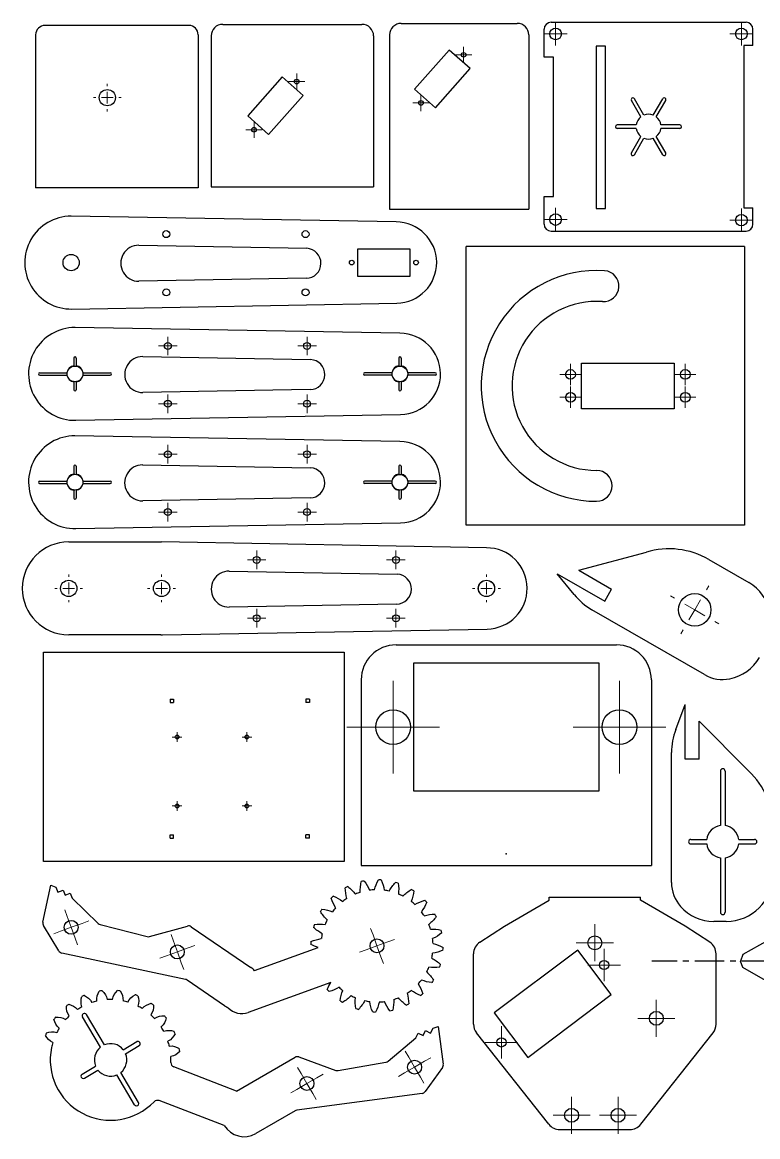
# Model space of a CAD drawing. Header units: millimetres. Extents: x 5 to 495, y 5 to 492.
# Drawn here: x 4.9 to 321.8, y 11.8 to 492 of the extents above; entities that cross this region are included whole.
import ezdxf

# ---------------------------------------------------------------- set-up
doc = ezdxf.new("R2010")
doc.units = ezdxf.units.MM
doc.header["$PDSIZE"] = -1
doc.linetypes.add('CENTERX2', pattern=[20.32, 12.7, -2.54, 2.54, -2.54])

# ---------------------------------------------------------------- blocks, each defined once
blk = doc.blocks.new('SW_CENTERMARKSYMBOL_0')
at = {"color": 0, "linetype": 'Continuous', "lineweight": 18}
for p, q in [((0, 5), (0, 6)), ((-5, 0), (-6, 0)), ((0, 0), (-2.5, 0)), ((0, 0), (0, 2.5)), ((0, 0), (0, -2.5)), ((0, 0), (2.5, 0)), ((5, 0), (6, 0)), ((0, -5), (0, -6))]:
    blk.add_line(p, q, dxfattribs=at)
blk = doc.blocks.new('SW_CENTERMARKSYMBOL_1')
at = {"color": 0, "linetype": 'Continuous', "lineweight": 18}
for p, q in [((-2.5, 0), (-3.5, 0)), ((0, 0), (-2.5, 0)), ((0, 2.5), (0, 3.5)), ((0, 0), (0, 2.5)), ((0, 0), (0, -2.5)), ((0, 0), (2.5, 0)), ((2.5, 0), (3.5, 0)), ((0, -2.5), (0, -3.5))]:
    blk.add_line(p, q, dxfattribs=at)
blk = doc.blocks.new('SW_CENTERMARKSYMBOL_2')
at = {"color": 0, "linetype": 'Continuous', "lineweight": 18}
for p, q in [((-2.5, 0), (-3.5, 0)), ((0, 0), (-2.5, 0)), ((0, 2.5), (0, 3.5)), ((0, 0), (0, 2.5)), ((0, 0), (0, -2.5)), ((0, 0), (2.5, 0)), ((2.5, 0), (3.5, 0)), ((0, -2.5), (0, -3.5))]:
    blk.add_line(p, q, dxfattribs=at)
blk = doc.blocks.new('SW_CENTERMARKSYMBOL_3')
at = {"color": 0, "linetype": 'Continuous', "lineweight": 18}
for p, q in [((-2.5, 0), (-3.5, 0)), ((0, 0), (-2.5, 0)), ((0, 2.5), (0, 3.5)), ((0, 0), (0, 2.5)), ((0, 0), (0, -2.5)), ((0, 0), (2.5, 0)), ((2.5, 0), (3.5, 0)), ((0, -2.5), (0, -3.5))]:
    blk.add_line(p, q, dxfattribs=at)
blk = doc.blocks.new('SW_CENTERMARKSYMBOL_4')
at = {"color": 0, "linetype": 'Continuous', "lineweight": 18}
for p, q in [((-2.5, 0), (-3.5, 0)), ((0, 0), (-2.5, 0)), ((0, 2.5), (0, 3.5)), ((0, 0), (0, 2.5)), ((0, 0), (0, -2.5)), ((0, 0), (2.5, 0)), ((2.5, 0), (3.5, 0)), ((0, -2.5), (0, -3.5))]:
    blk.add_line(p, q, dxfattribs=at)
blk = doc.blocks.new('SW_CENTERMARKSYMBOL_5')
at = {"color": 0, "linetype": 'Continuous', "lineweight": 18}
for p, q in [((0, 2.5), (0, 5)), ((-2.5, 0), (-5, 0)), ((0, 0), (-2.5, 0)), ((0, 0), (0, 2.5)), ((0, 0), (0, -2.5)), ((0, 0), (2.5, 0)), ((2.5, 0), (5, 0)), ((0, -2.5), (0, -5))]:
    blk.add_line(p, q, dxfattribs=at)
blk = doc.blocks.new('SW_CENTERMARKSYMBOL_6')
at = {"color": 0, "linetype": 'Continuous', "lineweight": 18}
for p, q in [((0, 2.5), (0, 5)), ((-2.5, 0), (-5, 0)), ((0, 0), (-2.5, 0)), ((0, 0), (0, 2.5)), ((0, 0), (0, -2.5)), ((0, 0), (2.5, 0)), ((2.5, 0), (5, 0)), ((0, -2.5), (0, -5))]:
    blk.add_line(p, q, dxfattribs=at)
blk = doc.blocks.new('SW_CENTERMARKSYMBOL_7')
at = {"color": 0, "linetype": 'Continuous', "lineweight": 18}
for p, q in [((0, 2.5), (0, 5)), ((-2.5, 0), (-5, 0)), ((0, 0), (-2.5, 0)), ((0, 0), (0, 2.5)), ((0, 0), (0, -2.5)), ((0, 0), (2.5, 0)), ((2.5, 0), (5, 0)), ((0, -2.5), (0, -5))]:
    blk.add_line(p, q, dxfattribs=at)
blk = doc.blocks.new('SW_CENTERMARKSYMBOL_8')
at = {"color": 0, "linetype": 'Continuous', "lineweight": 18}
for p, q in [((0, 2.5), (0, 5)), ((-2.5, 0), (-5, 0)), ((0, 0), (-2.5, 0)), ((0, 0), (0, 2.5)), ((0, 0), (0, -2.5)), ((0, 0), (2.5, 0)), ((2.5, 0), (5, 0)), ((0, -2.5), (0, -5))]:
    blk.add_line(p, q, dxfattribs=at)
blk = doc.blocks.new('SW_CENTERMARKSYMBOL_9')
at = {"color": 0, "linetype": 'Continuous', "lineweight": 18}
for p, q in [((0, 5), (0, 6)), ((-5, 0), (-6, 0)), ((0, 0), (-2.5, 0)), ((0, 0), (0, 2.5)), ((0, 0), (0, -2.5)), ((0, 0), (2.5, 0)), ((5, 0), (6, 0)), ((0, -5), (0, -6))]:
    blk.add_line(p, q, dxfattribs=at)
blk = doc.blocks.new('SW_CENTERMARKSYMBOL_10')
at = {"color": 0, "linetype": 'Continuous', "lineweight": 18}
for p, q in [((0, 5), (0, 6)), ((-5, 0), (-6, 0)), ((0, 0), (-2.5, 0)), ((0, 0), (0, 2.5)), ((0, 0), (0, -2.5)), ((0, 0), (2.5, 0)), ((5, 0), (6, 0)), ((0, -5), (0, -6))]:
    blk.add_line(p, q, dxfattribs=at)
blk = doc.blocks.new('SW_CENTERMARKSYMBOL_11')
at = {"color": 0, "linetype": 'Continuous', "lineweight": 18}
for p, q in [((0, 5), (0, 6)), ((-5, 0), (-6, 0)), ((0, 0), (-2.5, 0)), ((0, 0), (0, 2.5)), ((0, 0), (0, -2.5)), ((0, 0), (2.5, 0)), ((5, 0), (6, 0)), ((0, -5), (0, -6))]:
    blk.add_line(p, q, dxfattribs=at)
blk = doc.blocks.new('SW_CENTERMARKSYMBOL_12')
at = {"color": 0, "linetype": 'Continuous', "lineweight": 18}
for p, q in [((-2.5, 0), (-4, 0)), ((0, 0), (-2.5, 0)), ((0, 2.5), (0, 4)), ((0, 0), (0, 2.5)), ((0, 0), (0, -2.5)), ((0, 0), (2.5, 0)), ((2.5, 0), (4, 0)), ((0, -2.5), (0, -4))]:
    blk.add_line(p, q, dxfattribs=at)
blk = doc.blocks.new('SW_CENTERMARKSYMBOL_13')
at = {"color": 0, "linetype": 'Continuous', "lineweight": 18}
for p, q in [((-2.5, 0), (-4, 0)), ((0, 0), (-2.5, 0)), ((0, 2.5), (0, 4)), ((0, 0), (0, 2.5)), ((0, 0), (0, -2.5)), ((0, 0), (2.5, 0)), ((2.5, 0), (4, 0)), ((0, -2.5), (0, -4))]:
    blk.add_line(p, q, dxfattribs=at)
blk = doc.blocks.new('SW_CENTERMARKSYMBOL_14')
at = {"color": 0, "linetype": 'Continuous', "lineweight": 18}
for p, q in [((-2.5, 0), (-4, 0)), ((0, 0), (-2.5, 0)), ((0, 2.5), (0, 4)), ((0, 0), (0, 2.5)), ((0, 0), (0, -2.5)), ((0, 0), (2.5, 0)), ((2.5, 0), (4, 0)), ((0, -2.5), (0, -4))]:
    blk.add_line(p, q, dxfattribs=at)
blk = doc.blocks.new('SW_CENTERMARKSYMBOL_15')
at = {"color": 0, "linetype": 'Continuous', "lineweight": 18}
for p, q in [((-2.5, 0), (-4, 0)), ((0, 0), (-2.5, 0)), ((0, 2.5), (0, 4)), ((0, 0), (0, 2.5)), ((0, 0), (0, -2.5)), ((0, 0), (2.5, 0)), ((2.5, 0), (4, 0)), ((0, -2.5), (0, -4))]:
    blk.add_line(p, q, dxfattribs=at)
blk = doc.blocks.new('SW_CENTERMARKSYMBOL_16')
at = {"color": 0, "linetype": 'Continuous', "lineweight": 18}
for p, q in [((-2.5, 0), (-4, 0)), ((0, 0), (-2.5, 0)), ((0, 2.5), (0, 4)), ((0, 0), (0, 2.5)), ((0, 0), (0, -2.5)), ((0, 0), (2.5, 0)), ((2.5, 0), (4, 0)), ((0, -2.5), (0, -4))]:
    blk.add_line(p, q, dxfattribs=at)
blk = doc.blocks.new('SW_CENTERMARKSYMBOL_17')
at = {"color": 0, "linetype": 'Continuous', "lineweight": 18}
for p, q in [((-2.5, 0), (-4, 0)), ((0, 0), (-2.5, 0)), ((0, 2.5), (0, 4)), ((0, 0), (0, 2.5)), ((0, 0), (0, -2.5)), ((0, 0), (2.5, 0)), ((2.5, 0), (4, 0)), ((0, -2.5), (0, -4))]:
    blk.add_line(p, q, dxfattribs=at)
blk = doc.blocks.new('SW_CENTERMARKSYMBOL_18')
at = {"color": 0, "linetype": 'Continuous', "lineweight": 18}
for p, q in [((-2.5, 0), (-4, 0)), ((0, 0), (-2.5, 0)), ((0, 2.5), (0, 4)), ((0, 0), (0, 2.5)), ((0, 0), (0, -2.5)), ((0, 0), (2.5, 0)), ((2.5, 0), (4, 0)), ((0, -2.5), (0, -4))]:
    blk.add_line(p, q, dxfattribs=at)
blk = doc.blocks.new('SW_CENTERMARKSYMBOL_19')
at = {"color": 0, "linetype": 'Continuous', "lineweight": 18}
for p, q in [((-2.5, 0), (-4, 0)), ((0, 0), (-2.5, 0)), ((0, 2.5), (0, 4)), ((0, 0), (0, 2.5)), ((0, 0), (0, -2.5)), ((0, 0), (2.5, 0)), ((2.5, 0), (4, 0)), ((0, -2.5), (0, -4))]:
    blk.add_line(p, q, dxfattribs=at)
blk = doc.blocks.new('SW_CENTERMARKSYMBOL_20')
at = {"color": 0, "linetype": 'Continuous', "lineweight": 18}
for p, q in [((-2.5, 0), (-4, 0)), ((0, 0), (-2.5, 0)), ((0, 2.5), (0, 4)), ((0, 0), (0, 2.5)), ((0, 0), (0, -2.5)), ((0, 0), (2.5, 0)), ((2.5, 0), (4, 0)), ((0, -2.5), (0, -4))]:
    blk.add_line(p, q, dxfattribs=at)
blk = doc.blocks.new('SW_CENTERMARKSYMBOL_21')
at = {"color": 0, "linetype": 'Continuous', "lineweight": 18}
for p, q in [((-2.5, 0), (-4, 0)), ((0, 0), (-2.5, 0)), ((0, 2.5), (0, 4)), ((0, 0), (0, 2.5)), ((0, 0), (0, -2.5)), ((0, 0), (2.5, 0)), ((2.5, 0), (4, 0)), ((0, -2.5), (0, -4))]:
    blk.add_line(p, q, dxfattribs=at)
blk = doc.blocks.new('SW_CENTERMARKSYMBOL_22')
at = {"color": 0, "linetype": 'Continuous', "lineweight": 18}
for p, q in [((-2.5, 0), (-4, 0)), ((0, 0), (-2.5, 0)), ((0, 2.5), (0, 4)), ((0, 0), (0, 2.5)), ((0, 0), (0, -2.5)), ((0, 0), (2.5, 0)), ((2.5, 0), (4, 0)), ((0, -2.5), (0, -4))]:
    blk.add_line(p, q, dxfattribs=at)
blk = doc.blocks.new('SW_CENTERMARKSYMBOL_23')
at = {"color": 0, "linetype": 'Continuous', "lineweight": 18}
for p, q in [((-2.5, 0), (-4, 0)), ((0, 0), (-2.5, 0)), ((0, 2.5), (0, 4)), ((0, 0), (0, 2.5)), ((0, 0), (0, -2.5)), ((0, 0), (2.5, 0)), ((2.5, 0), (4, 0)), ((0, -2.5), (0, -4))]:
    blk.add_line(p, q, dxfattribs=at)
blk = doc.blocks.new('SW_CENTERMARKSYMBOL_24')
at = {"color": 0, "linetype": 'Continuous', "lineweight": 18}
for p, q in [((-1.25, 0), (-2.05, 0)), ((0, 0), (-1.25, 0)), ((0, 1.25), (0, 2.05)), ((0, 0), (0, 1.25)), ((0, 0), (0, -1.25)), ((0, 0), (1.25, 0)), ((1.25, 0), (2.05, 0)), ((0, -1.25), (0, -2.05))]:
    blk.add_line(p, q, dxfattribs=at)
blk = doc.blocks.new('SW_CENTERMARKSYMBOL_25')
at = {"color": 0, "linetype": 'Continuous', "lineweight": 18}
for p, q in [((-1.25, 0), (-2.05, 0)), ((0, 0), (-1.25, 0)), ((0, 1.25), (0, 2.05)), ((0, 0), (0, 1.25)), ((0, 0), (0, -1.25)), ((0, 0), (1.25, 0)), ((1.25, 0), (2.05, 0)), ((0, -1.25), (0, -2.05))]:
    blk.add_line(p, q, dxfattribs=at)
blk = doc.blocks.new('SW_CENTERMARKSYMBOL_26')
at = {"color": 0, "linetype": 'Continuous', "lineweight": 18}
for p, q in [((-1.25, 0), (-2.05, 0)), ((0, 0), (-1.25, 0)), ((0, 1.25), (0, 2.05)), ((0, 0), (0, 1.25)), ((0, 0), (0, -1.25)), ((0, 0), (1.25, 0)), ((1.25, 0), (2.05, 0)), ((0, -1.25), (0, -2.05))]:
    blk.add_line(p, q, dxfattribs=at)
blk = doc.blocks.new('SW_CENTERMARKSYMBOL_27')
at = {"color": 0, "linetype": 'Continuous', "lineweight": 18}
for p, q in [((-1.25, 0), (-2.05, 0)), ((0, 0), (-1.25, 0)), ((0, 1.25), (0, 2.05)), ((0, 0), (0, 1.25)), ((0, 0), (0, -1.25)), ((0, 0), (1.25, 0)), ((1.25, 0), (2.05, 0)), ((0, -1.25), (0, -2.05))]:
    blk.add_line(p, q, dxfattribs=at)
blk = doc.blocks.new('SW_CENTERMARKSYMBOL_28')
at = {"color": 0, "linetype": 'Continuous', "lineweight": 18}
for p, q in [((-2.5, 0), (-4.6, 0)), ((0, 0), (-2.5, 0)), ((0, 2.5), (0, 4.6)), ((0, 0), (0, 2.5)), ((0, 0), (0, -2.5)), ((0, 0), (2.5, 0)), ((2.5, 0), (4.6, 0)), ((0, -2.5), (0, -4.6))]:
    blk.add_line(p, q, dxfattribs=at)
blk = doc.blocks.new('SW_CENTERMARKSYMBOL_29')
at = {"color": 0, "linetype": 'Continuous', "lineweight": 18}
for p, q in [((-2.5, 0), (-4.6, 0)), ((0, 0), (-2.5, 0)), ((0, 2.5), (0, 4.6)), ((0, 0), (0, 2.5)), ((0, 0), (0, -2.5)), ((0, 0), (2.5, 0)), ((2.5, 0), (4.6, 0)), ((0, -2.5), (0, -4.6))]:
    blk.add_line(p, q, dxfattribs=at)
blk = doc.blocks.new('SW_CENTERMARKSYMBOL_30')
at = {"color": 0, "linetype": 'Continuous', "lineweight": 18}
for p, q in [((-2.5, 0), (-4.6, 0)), ((0, 0), (-2.5, 0)), ((0, 2.5), (0, 4.6)), ((0, 0), (0, 2.5)), ((0, 0), (0, -2.5)), ((0, 0), (2.5, 0)), ((2.5, 0), (4.6, 0)), ((0, -2.5), (0, -4.6))]:
    blk.add_line(p, q, dxfattribs=at)
blk = doc.blocks.new('SW_CENTERMARKSYMBOL_31')
at = {"color": 0, "linetype": 'Continuous', "lineweight": 18}
for p, q in [((-2.5, 0), (-4.6, 0)), ((0, 0), (-2.5, 0)), ((0, 2.5), (0, 4.6)), ((0, 0), (0, 2.5)), ((0, 0), (0, -2.5)), ((0, 0), (2.5, 0)), ((2.5, 0), (4.6, 0)), ((0, -2.5), (0, -4.6))]:
    blk.add_line(p, q, dxfattribs=at)
blk = doc.blocks.new('SW_CENTERMARKSYMBOL_34')
at = {"color": 0, "linetype": 'Continuous', "lineweight": 18}
for p, q in [((-1.71, 4.7), (-2.74, 7.52)), ((0, 0), (-4.7, -1.71)), ((0, 0), (-1.71, 4.7)), ((0, 0), (4.7, 1.71)), ((0, 0), (1.71, -4.7)), ((4.7, 1.71), (7.52, 2.74)), ((-4.7, -1.71), (-7.52, -2.74)), ((1.71, -4.7), (2.74, -7.52))]:
    blk.add_line(p, q, dxfattribs=at)
blk = doc.blocks.new('SW_CENTERMARKSYMBOL_35')
at = {"color": 0, "linetype": 'Continuous', "lineweight": 18}
for p, q in [((-1.71, 4.7), (-2.74, 7.52)), ((0, 0), (-4.7, -1.71)), ((0, 0), (-1.71, 4.7)), ((0, 0), (4.7, 1.71)), ((0, 0), (1.71, -4.7)), ((4.7, 1.71), (7.52, 2.74)), ((-4.7, -1.71), (-7.52, -2.74)), ((1.71, -4.7), (2.74, -7.52))]:
    blk.add_line(p, q, dxfattribs=at)
blk = doc.blocks.new('SW_CENTERMARKSYMBOL_36')
at = {"color": 0, "linetype": 'Continuous', "lineweight": 18}
for p, q in [((-1.71, 4.7), (-2.74, 7.52)), ((0, 0), (-4.7, -1.71)), ((0, 0), (-1.71, 4.7)), ((0, 0), (4.7, 1.71)), ((0, 0), (1.71, -4.7)), ((4.7, 1.71), (7.52, 2.74)), ((-4.7, -1.71), (-7.52, -2.74)), ((1.71, -4.7), (2.74, -7.52))]:
    blk.add_line(p, q, dxfattribs=at)
blk = doc.blocks.new('SW_CENTERMARKSYMBOL_37')
at = {"color": 0, "linetype": 'Continuous', "lineweight": 18}
for p, q in [((-2.5, 4.33), (-4, 6.93)), ((0, 0), (-4.33, -2.5)), ((0, 0), (-2.5, 4.33)), ((0, 0), (4.33, 2.5)), ((0, 0), (2.5, -4.33)), ((4.33, 2.5), (6.93, 4)), ((-4.33, -2.5), (-6.93, -4)), ((2.5, -4.33), (4, -6.93))]:
    blk.add_line(p, q, dxfattribs=at)
blk = doc.blocks.new('SW_CENTERMARKSYMBOL_38')
at = {"color": 0, "linetype": 'Continuous', "lineweight": 18}
for p, q in [((-2.5, 4.33), (-4, 6.93)), ((0, 0), (-4.33, -2.5)), ((0, 0), (-2.5, 4.33)), ((0, 0), (4.33, 2.5)), ((0, 0), (2.5, -4.33)), ((4.33, 2.5), (6.93, 4)), ((-4.33, -2.5), (-6.93, -4)), ((2.5, -4.33), (4, -6.93))]:
    blk.add_line(p, q, dxfattribs=at)
blk = doc.blocks.new('SW_CENTERMARKSYMBOL_40')
at = {"color": 0, "linetype": 'Continuous', "lineweight": 18}
for p, q in [((0, 12.5), (0, 20)), ((0, 0), (0, 12.5)), ((-12.5, 0), (-20, 0)), ((0, 0), (-12.5, 0)), ((0, 0), (0, -12.5)), ((0, 0), (12.5, 0)), ((12.5, 0), (20, 0)), ((0, -12.5), (0, -20))]:
    blk.add_line(p, q, dxfattribs=at)
blk = doc.blocks.new('SW_CENTERMARKSYMBOL_41')
at = {"color": 0, "linetype": 'Continuous', "lineweight": 18}
for p, q in [((0, 12.5), (0, 20)), ((0, 0), (0, 12.5)), ((-12.5, 0), (-20, 0)), ((0, 0), (-12.5, 0)), ((0, 0), (0, -12.5)), ((0, 0), (12.5, 0)), ((12.5, 0), (20, 0)), ((0, -12.5), (0, -20))]:
    blk.add_line(p, q, dxfattribs=at)
blk = doc.blocks.new('SW_CENTERMARKSYMBOL_42')
at = {"color": 0, "linetype": 'Continuous', "lineweight": 18}
for p, q in [((0, 5), (0, 8)), ((0, 0), (0, 5)), ((-5, 0), (-8, 0)), ((0, 0), (-5, 0)), ((0, 0), (0, -5)), ((0, 0), (5, 0)), ((5, 0), (8, 0)), ((0, -5), (0, -8))]:
    blk.add_line(p, q, dxfattribs=at)
blk = doc.blocks.new('SW_CENTERMARKSYMBOL_43')
at = {"color": 0, "linetype": 'Continuous', "lineweight": 18}
for p, q in [((0, 5), (0, 8)), ((0, 0), (0, 5)), ((-5, 0), (-8, 0)), ((0, 0), (-5, 0)), ((0, 0), (0, -5)), ((0, 0), (5, 0)), ((5, 0), (8, 0)), ((0, -5), (0, -8))]:
    blk.add_line(p, q, dxfattribs=at)
blk = doc.blocks.new('SW_CENTERMARKSYMBOL_44')
at = {"color": 0, "linetype": 'Continuous', "lineweight": 18}
for p, q in [((0, 5), (0, 7)), ((0, 0), (0, 5)), ((-5, 0), (-7, 0)), ((0, 0), (-5, 0)), ((0, 0), (0, -5)), ((0, 0), (5, 0)), ((5, 0), (7, 0)), ((0, -5), (0, -7))]:
    blk.add_line(p, q, dxfattribs=at)
blk = doc.blocks.new('SW_CENTERMARKSYMBOL_45')
at = {"color": 0, "linetype": 'Continuous', "lineweight": 18}
for p, q in [((0, 5), (0, 7)), ((0, 0), (0, 5)), ((-5, 0), (-7, 0)), ((0, 0), (-5, 0)), ((0, 0), (0, -5)), ((0, 0), (5, 0)), ((5, 0), (7, 0)), ((0, -5), (0, -7))]:
    blk.add_line(p, q, dxfattribs=at)
blk = doc.blocks.new('SW_CENTERMARKSYMBOL_46')
at = {"color": 0, "linetype": 'Continuous', "lineweight": 18}
for p, q in [((0, 5), (0, 8)), ((0, 0), (0, 5)), ((-5, 0), (-8, 0)), ((0, 0), (-5, 0)), ((0, 0), (0, -5)), ((0, 0), (5, 0)), ((5, 0), (8, 0)), ((0, -5), (0, -8))]:
    blk.add_line(p, q, dxfattribs=at)
blk = doc.blocks.new('SW_CENTERMARKSYMBOL_47')
at = {"color": 0, "linetype": 'Continuous', "lineweight": 18}
for p, q in [((0, 5), (0, 8)), ((0, 0), (0, 5)), ((-5, 0), (-8, 0)), ((0, 0), (-5, 0)), ((0, 0), (0, -5)), ((0, 0), (5, 0)), ((5, 0), (8, 0)), ((0, -5), (0, -8))]:
    blk.add_line(p, q, dxfattribs=at)
blk = doc.blocks.new('SW_CENTERMARKSYMBOL_50')
at = {"color": 0, "linetype": 'Continuous', "lineweight": 18}
for p, q in [((5, 8.66), (6, 10.39)), ((-8.66, 5), (-10.39, 6)), ((0, 0), (-4.33, 2.5)), ((0, 0), (-2.5, -4.33)), ((0, 0), (2.5, 4.33)), ((0, 0), (4.33, -2.5)), ((-5, -8.66), (-6, -10.39)), ((8.66, -5), (10.39, -6))]:
    blk.add_line(p, q, dxfattribs=at)

msp = doc.modelspace()

# ---------------------------------------------------------------- linework, layer by layer
at = {"color": 7, "linetype": 'Continuous', "lineweight": 25}
for p, q in [((76.71, 490.68), (14.71, 490.68)), ((91.3, 491.16), (151.3, 491.16)), ((168.2, 491.58), (218.2, 491.58)), ((232.77, 492.04), (316.77, 492.04)), ((10.71, 486.68), (10.71, 420.68)), ((80.71, 486.68), (80.71, 420.68)), ((86.3, 486.16), (86.3, 421.16)), ((156.3, 486.16), (156.3, 421.16)), ((163.2, 486.58), (163.2, 411.58)), ((223.2, 486.58), (223.2, 411.58)), ((229.77, 477.04), (229.77, 489.04)), ((319.77, 482.04), (319.77, 489.04)), ((256.27, 481.73), (252.27, 481.73)), ((252.27, 481.73), (252.27, 411.73)), ((256.27, 411.73), (256.27, 481.73)), ((319.77, 482.04), (315.77, 482.04)), ((315.77, 482.04), (315.77, 412.04)), ((188.88, 480.05), (173.95, 463.22)), ((197.86, 472.09), (188.88, 480.05)), ((233.77, 477.04), (229.77, 477.04)), ((233.77, 417.04), (233.77, 477.04)), ((182.93, 455.25), (197.86, 472.09)), ((116.98, 468.52), (102.06, 451.69)), ((125.96, 460.56), (116.98, 468.52)), ((173.95, 463.22), (182.93, 455.25)), ((111.04, 443.72), (125.96, 460.56)), ((271.46, 451.28), (267.37, 458.36)), ((272.76, 452.03), (268.67, 459.11)), ((276.78, 452.03), (280.87, 459.11)), ((278.08, 451.28), (282.17, 458.36)), ((102.06, 451.69), (111.04, 443.72)), ((269.44, 447.79), (261.27, 447.79)), ((288.27, 447.79), (280.09, 447.79)), ((269.44, 446.29), (261.27, 446.29)), ((267.37, 435.73), (271.46, 442.81)), ((268.67, 434.98), (272.76, 442.06)), ((280.87, 434.98), (276.78, 442.06)), ((282.17, 435.73), (278.08, 442.81)), ((288.27, 446.29), (280.09, 446.29)), ((80.71, 420.68), (10.71, 420.68)), ((86.3, 421.16), (156.3, 421.16)), ((229.77, 405.04), (229.77, 417.04)), ((229.77, 417.04), (233.77, 417.04)), ((165.99, 405.99), (25.99, 408.49)), ((163.2, 411.58), (223.2, 411.58)), ((252.27, 411.73), (256.27, 411.73)), ((315.77, 412.04), (319.77, 412.04)), ((319.77, 405.04), (319.77, 412.04)), ((232.77, 402.04), (316.77, 402.04)), ((55.15, 395.96), (127.48, 394.67)), ((149.49, 394.49), (171.99, 394.49)), ((149.49, 382.49), (149.49, 394.49)), ((171.99, 394.49), (171.99, 382.49)), ((316.19, 395.36), (196.19, 395.36)), ((196.19, 275.36), (196.19, 395.36)), ((316.19, 395.36), (316.19, 275.36)), ((127.27, 381.72), (55.16, 380.43)), ((171.99, 382.49), (149.49, 382.49)), ((26.35, 368.49), (166.3, 370.99)), ((167.66, 358.02), (27.66, 360.52)), ((27.16, 347.37), (27.16, 343.98)), ((28.16, 347.37), (28.16, 343.98)), ((56.82, 347.99), (129.16, 346.7)), ((167.16, 347.37), (167.16, 343.98)), ((168.16, 347.37), (168.16, 343.98)), ((12.44, 341.02), (24.2, 341.02)), ((31.12, 341.02), (42.88, 341.02)), ((164.2, 341.02), (152.44, 341.02)), ((182.88, 341.02), (171.12, 341.02)), ((245.92, 325.51), (245.92, 345.22)), ((245.92, 345.22), (285.82, 345.22)), ((285.82, 345.22), (285.82, 325.51)), ((12.44, 340.02), (24.2, 340.02)), ((27.16, 337.05), (27.16, 333.66)), ((28.16, 337.05), (28.16, 333.66)), ((31.12, 340.02), (42.88, 340.02)), ((164.2, 340.02), (152.44, 340.02)), ((167.16, 337.05), (167.16, 333.66)), ((168.16, 337.05), (168.16, 333.66)), ((182.88, 340.02), (171.12, 340.02)), ((128.94, 333.75), (56.83, 332.46)), ((28.02, 320.52), (167.97, 323.02)), ((285.82, 325.51), (245.92, 325.51)), ((167.65, 311.35), (27.65, 313.85)), ((27.15, 300.71), (27.15, 297.32)), ((28.15, 300.71), (28.15, 297.32)), ((56.81, 301.33), (129.15, 300.04)), ((167.15, 300.71), (167.15, 297.32)), ((168.15, 300.71), (168.15, 297.32)), ((12.43, 294.35), (24.19, 294.35)), ((12.43, 293.35), (24.19, 293.35)), ((31.12, 294.35), (42.87, 294.35)), ((31.12, 293.35), (42.87, 293.35)), ((164.19, 294.35), (152.43, 294.35)), ((164.19, 293.35), (152.43, 293.35)), ((182.87, 294.35), (171.12, 294.35)), ((182.87, 293.35), (171.12, 293.35)), ((27.15, 290.39), (27.15, 287)), ((28.15, 290.39), (28.15, 287)), ((167.15, 290.39), (167.15, 287)), ((168.15, 290.39), (168.15, 287)), ((128.93, 287.08), (56.82, 285.79)), ((28.01, 273.86), (167.96, 276.36)), ((316.19, 275.36), (196.19, 275.36)), ((24.95, 268.09), (64.95, 268.09)), ((204.95, 265.59), (64.95, 268.09)), ((244.67, 256.01), (273.83, 263.74)), ((300.73, 260.58), (318.05, 250.58)), ((94.11, 255.57), (166.44, 254.28)), ((244.67, 256.01), (258.87, 247.81)), ((242.72, 245.43), (235.4, 254.43)), ((235.4, 254.43), (255.87, 242.62)), ((255.87, 242.62), (258.87, 247.81)), ((166.23, 241.32), (94.12, 240.03)), ((298.87, 210.92), (250.37, 238.92)), ((65.3, 228.09), (205.26, 230.59)), ((64.59, 228.09), (24.95, 228.09)), ((165.98, 223.75), (260.98, 223.75)), ((14.13, 130.43), (14.13, 220.57)), ((14.13, 220.57), (143.64, 220.57)), ((143.64, 220.57), (143.64, 130.43)), ((173.48, 215.83), (173.48, 160.83)), ((253.48, 215.83), (173.48, 215.83)), ((253.48, 160.83), (253.48, 215.83)), ((150.98, 208.75), (150.98, 128.75)), ((275.98, 208.75), (275.98, 128.75)), ((68.64, 200.43), (70.14, 200.43)), ((68.64, 200.43), (68.64, 198.93)), ((68.64, 198.93), (70.14, 198.93)), ((70.14, 200.43), (70.14, 198.93)), ((128.64, 200.43), (127.14, 200.43)), ((127.14, 200.43), (127.14, 198.93)), ((128.64, 198.93), (127.14, 198.93)), ((128.64, 200.43), (128.64, 198.93)), ((286.48, 187.24), (290.62, 198.08)), ((290.62, 174.45), (290.62, 198.08)), ((296.62, 174.45), (296.62, 190.85)), ((296.62, 190.85), (317.89, 169.46)), ((284.66, 121.36), (284.66, 177.36)), ((296.62, 174.45), (290.62, 174.45)), ((305.75, 169.39), (305.75, 145.88)), ((307.75, 169.39), (307.75, 145.88)), ((173.48, 160.83), (253.48, 160.83)), ((68.64, 140.43), (68.64, 141.93)), ((68.64, 141.93), (70.14, 141.93)), ((68.64, 140.43), (70.14, 140.43)), ((70.14, 140.43), (70.14, 141.93)), ((128.64, 141.93), (127.14, 141.93)), ((127.14, 140.43), (127.14, 141.93)), ((128.64, 140.43), (127.14, 140.43)), ((128.64, 140.43), (128.64, 141.93)), ((293.04, 139.95), (299.83, 139.95)), ((313.68, 139.95), (320.46, 139.95)), ((293.04, 137.95), (299.83, 137.95)), ((313.68, 137.95), (320.46, 137.95)), ((143.64, 130.43), (14.13, 130.43)), ((305.75, 132.02), (305.75, 108.51)), ((307.75, 132.02), (307.75, 108.51)), ((150.98, 128.75), (275.98, 128.75)), ((13.81, 104.27), (17.21, 120.22)), ((17.21, 120.22), (19.42, 119.4)), ((19.42, 119.4), (20.31, 117.22)), ((20.31, 117.22), (22.5, 118.11)), ((22.5, 118.11), (23.39, 115.92)), ((23.39, 115.92), (25.57, 116.81)), ((25.57, 116.81), (26.46, 114.62)), ((26.46, 114.62), (37.59, 103.73)), ((212.67, 102.53), (231.93, 113.74)), ((231.93, 113.74), (231.93, 114.97)), ((231.93, 114.97), (271.31, 114.97)), ((271.31, 113.74), (271.31, 114.97)), ((290.57, 102.53), (271.31, 113.74)), ((20.65, 91.89), (14.05, 102.82)), ((38.5, 103.23), (58.77, 98.04)), ((59.81, 98.05), (76.06, 102.6)), ((77.73, 102.32), (103.42, 84.75)), ((202.1, 95.67), (212.67, 102.53)), ((301.14, 95.67), (290.57, 102.53)), ((308.27, 104.56), (302.85, 104.56)), ((326.15, 96.38), (315.39, 90.27)), ((105.04, 83.37), (132.45, 93.34)), ((244.25, 92.26), (208.31, 65.18)), ((258.69, 73.09), (244.25, 92.26)), ((75.24, 79.62), (21.95, 90.97)), ((199.36, 60.3), (199.36, 90.63)), ((303.88, 60.3), (303.88, 90.63)), ((315.39, 90.27), (314.41, 87.49)), ((315.39, 84.7), (314.41, 87.49)), ((326.15, 78.59), (315.39, 84.7)), ((92.13, 68.24), (75.95, 79.31)), ((137.89, 78.3), (102.24, 65.32)), ((222.76, 46.01), (258.69, 73.09)), ((38.59, 50.35), (30.84, 63.41)), ((40.31, 51.37), (32.56, 64.43)), ((208.31, 65.18), (222.76, 46.01)), ((180.85, 56.5), (181.91, 58.61)), ((181.91, 58.61), (184.18, 59.26)), ((184.18, 59.26), (186.35, 43.09)), ((162.59, 44.38), (174.52, 54.38)), ((174.52, 54.38), (175.58, 56.5)), ((175.58, 56.5), (177.69, 55.44)), ((177.69, 55.44), (178.74, 57.56)), ((178.74, 57.56), (180.85, 56.5)), ((231.82, 17.19), (200.66, 56.57)), ((271.43, 17.19), (302.59, 56.57)), ((48.44, 49.3), (54.27, 52.77)), ((49.46, 47.58), (55.29, 51.05)), ((97.3, 31.51), (122.46, 46.04)), ((124.15, 46.18), (140.01, 40.4)), ((141.04, 40.31), (161.65, 43.94)), ((30.69, 38.77), (36.52, 42.23)), ((31.71, 37.05), (37.54, 40.51)), ((53.31, 25.57), (45.67, 38.44)), ((55.03, 26.59), (47.39, 39.46)), ((97.3, 31.51), (70.25, 41.86)), ((185.99, 41.67), (178.58, 31.28)), ((177.22, 30.46), (123.22, 23.2)), ((91.97, 16.6), (63.87, 27.35)), ((122.48, 22.95), (105.51, 13.15)), ((236.52, 14.91), (266.72, 14.91))]:
    msp.add_line(p, q, dxfattribs=at)
at = {"color": 7, "linetype": 'Continuous'}
for q in [(213.48, 133.89), (213.55, 133.75)]:
    msp.add_line((213.48, 133.75), q, dxfattribs=at)
at = {"color": 7, "linetype": 'CENTERX2'}
msp.add_line((368.33, 87.49), (276.2, 87.49), dxfattribs=at)
at = {"color": 7, "linetype": 'Continuous', "lineweight": 25}
for centre, radius in [((234.75, 487.04), 2.5), ((314.77, 487.04), 2.5), ((195.09, 478.01), 1), ((123.2, 466.49), 1), ((41.58, 459.58), 3.5), ((176.72, 457.29), 1), ((104.82, 445.76), 1), ((234.75, 407.04), 2.5), ((314.77, 406.77), 2.5), ((66.98, 400.75), 1.5), ((126.98, 400.75), 1.5), ((25.99, 388.49), 3.5), ((146.89, 388.49), 1), ((174.59, 388.49), 1), ((66.98, 375.64), 1.5), ((126.98, 375.64), 1.5), ((67.66, 352.57), 1.5), ((127.66, 352.57), 1.5), ((241.16, 340.29), 2.1), ((290.58, 340.29), 2.1), ((241.16, 330.44), 2.1), ((290.58, 330.44), 2.1), ((67.66, 327.65), 1.5), ((127.66, 327.65), 1.5), ((67.65, 305.91), 1.5), ((127.65, 305.91), 1.5), ((67.65, 280.99), 1.5), ((127.65, 280.99), 1.5), ((105.94, 260.36), 1.5), ((165.94, 260.36), 1.5), ((24.95, 248.09), 3.5), ((64.95, 248.09), 3.5), ((204.95, 248.09), 3.5), ((294.68, 238.84), 7), ((105.94, 235.24), 1.5), ((165.94, 235.24), 1.5), ((164.73, 188.33), 7.5), ((262.23, 188.33), 7.5), ((71.64, 184.05), 0.8), ((101.74, 184.05), 0.8), ((71.64, 154.33), 0.8), ((101.74, 154.33), 0.8), ((26.04, 102.04), 3), ((157.77, 94.04), 3), ((251.62, 95.39), 3), ((71.76, 91.43), 3), ((255.63, 85.8), 2), ((278.12, 62.81), 3), ((211.38, 52.46), 2), ((173.98, 41.81), 3), ((127.59, 34.71), 3), ((241.62, 21.03), 3), ((261.62, 21.03), 3)]:
    msp.add_circle(centre, radius, dxfattribs=at)
at = {"color": 7, "linetype": 'Continuous'}
for centre, radius in [((41.58, 459.58), 3.5), ((27.66, 340.52), 3.4), ((167.66, 340.52), 3.38), ((27.65, 293.85), 3.4), ((167.65, 293.85), 3.37), ((64.95, 248.09), 3.5), ((204.95, 248.09), 3.52), ((204.95, 248.09), 3.5)]:
    msp.add_circle(centre, radius, dxfattribs=at)
at = {"color": 7, "linetype": 'Continuous', "lineweight": 25}
for centre, radius, start, end in [((14.71, 486.68), 4, 90, 180), ((76.71, 486.68), 4, 0, 90), ((91.3, 486.16), 5, 90, 180), ((151.3, 486.16), 5, 0, 90), ((168.2, 486.58), 5, 90, 180), ((218.2, 486.58), 5, 0, 90), ((232.77, 489.04), 3, 90, 180), ((316.77, 489.04), 3, 0, 90), ((268.02, 458.74), 0.75, 30, 210), ((281.52, 458.74), 0.75, 330, 150), ((274.77, 447.04), 5.38, 68.0209, 111.9791), ((261.27, 447.04), 0.75, 90, 270), ((274.77, 447.04), 5.38, 128.0209, 171.9791), ((274.77, 447.04), 5.38, 8.0209, 51.9791), ((288.27, 447.04), 0.75, 270, 90), ((274.77, 447.04), 5.38, 188.0209, 231.9791), ((274.77, 447.04), 5.37, 248.0209, 291.9791), ((274.77, 447.04), 5.38, 308.0209, 351.9791), ((268.02, 435.35), 0.75, 150, 330), ((281.52, 435.35), 0.75, 210, 30), ((25.99, 388.49), 20, 90, 271.0232), ((165.99, 388.49), 17.5, 271.0232, 90), ((232.77, 405.04), 3, 180, 270), ((316.77, 405.04), 3, 270, 0), ((55.15, 388.2), 7.77, 90.057, 270.057), ((127.15, 388.2), 6.48, 271.1139, 87.022), ((252.4, 335.36), 49.73, 86.0298, 270), ((255.38, 378.34), 6.65, 266.0298, 86.0298), ((252.4, 335.36), 36.42, 86.0298, 270), ((27.66, 340.52), 20, 90, 271.0232), ((167.66, 340.52), 17.5, 271.0232, 90), ((27.66, 347.37), 0.5, 0, 180), ((56.83, 340.23), 7.77, 90.057, 270.057), ((128.82, 340.23), 6.48, 271.1139, 87.022), ((167.66, 347.37), 0.5, 0, 180), ((12.44, 340.52), 0.5, 90, 270), ((27.66, 340.52), 3.5, 98.2132, 171.7868), ((27.66, 340.52), 3.5, 8.2132, 81.7868), ((42.88, 340.52), 0.5, 270, 90), ((152.44, 340.52), 0.5, 90, 270), ((167.66, 340.52), 3.5, 98.2132, 171.7868), ((167.66, 340.52), 3.5, 8.2132, 81.7868), ((182.88, 340.52), 0.5, 270, 90), ((27.66, 340.52), 3.5, 188.2132, 261.7868), ((27.66, 340.52), 3.5, 278.2132, 351.7868), ((167.66, 340.52), 3.5, 188.2132, 261.7868), ((167.66, 340.52), 3.5, 278.2132, 351.7868), ((27.66, 333.66), 0.5, 180, 0), ((167.66, 333.66), 0.5, 180, 0), ((27.65, 293.85), 20, 90, 271.0232), ((167.65, 293.85), 17.5, 271.0232, 90), ((27.65, 300.71), 0.5, 0, 180), ((56.82, 293.56), 7.77, 90.057, 270.057), ((128.81, 293.56), 6.48, 271.1139, 87.022), ((167.65, 300.71), 0.5, 0, 180), ((252.4, 292.29), 6.65, 270, 90), ((12.43, 293.85), 0.5, 90, 270), ((27.65, 293.85), 3.5, 98.2132, 171.7868), ((27.65, 293.85), 3.5, 188.2132, 261.7868), ((27.65, 293.85), 3.5, 8.2132, 81.7868), ((27.65, 293.85), 3.5, 278.2132, 351.7868), ((42.87, 293.85), 0.5, 270, 90), ((152.43, 293.85), 0.5, 90, 270), ((167.65, 293.85), 3.5, 98.2132, 171.7868), ((167.65, 293.85), 3.5, 188.2132, 261.7868), ((167.65, 293.85), 3.5, 8.2132, 81.7868), ((167.65, 293.85), 3.5, 278.2132, 351.7868), ((182.87, 293.85), 0.5, 270, 90), ((27.65, 287), 0.5, 180, 0), ((167.65, 287), 0.5, 180, 0), ((24.95, 248.09), 20, 90, 270), ((204.95, 248.09), 17.5, 271.0232, 90), ((283.61, 230.91), 34.25, 60, 106.5877), ((94.11, 247.8), 7.77, 90.057, 270.057), ((166.11, 247.8), 6.48, 271.1139, 87.022), ((307.32, 233.05), 20.55, 330.5713, 58.5211), ((264.24, 262.95), 27.75, 219.1374, 240), ((64.95, 248.09), 20, 268.9859, 271.0232), ((165.98, 208.75), 15, 90, 180), ((260.98, 208.75), 15, 0, 90), ((306.04, 227.78), 19.03, 281.4425, 330), ((306.7, 224.49), 15.67, 240, 281.4425), ((312.41, 177.36), 27.75, 159.1374, 180), ((306.75, 169.39), 1, 0, 180), ((294.35, 144.57), 34.25, 0, 46.5877), ((306.75, 138.95), 7, 98.2132, 171.7868), ((306.75, 138.95), 7, 8.2132, 81.7868), ((293.04, 138.95), 1, 90, 270), ((320.46, 138.95), 1, 270, 90), ((306.75, 138.95), 7, 188.2132, 261.7868), ((306.75, 138.95), 7, 278.2132, 351.7868), ((157.77, 94.04), 28.5, 101.2736, 103.7264), ((157.77, 94.04), 28.5, 86.2736, 88.7264), ((157.77, 94.04), 28.5, 71.2736, 73.7264), ((300.34, 121.36), 15.67, 180, 221.4425), ((308.06, 125.11), 20.55, 270.5713, 358.5211), ((157.77, 94.04), 28.5, 131.2736, 133.7264), ((157.77, 94.04), 28.5, 116.2736, 118.7264), ((157.77, 94.04), 24.18, 107.44, 112.5593), ((157.77, 94.04), 24.18, 92.44, 97.5593), ((157.77, 94.04), 24.18, 77.44, 82.5593), ((157.77, 94.04), 24.18, 62.44, 67.5593), ((157.77, 94.04), 28.5, 56.2736, 58.7264), ((157.77, 94.04), 24.18, 122.44, 127.5593), ((157.77, 94.04), 24.18, 47.44, 52.5593), ((157.77, 94.04), 28.5, 41.2736, 43.7264), ((302.85, 123.58), 19.03, 221.4425, 270), ((157.77, 94.04), 28.5, 146.2736, 148.7264), ((157.77, 94.04), 24.18, 137.44, 142.5593), ((157.77, 94.04), 24.18, 32.44, 37.5593), ((157.77, 94.04), 28.5, 26.2736, 28.7264), ((306.75, 108.51), 1, 180, 0), ((15.77, 103.85), 2, 167.9712, 211.1312), ((38.99, 105.16), 2, 225.6381, 255.6381), ((76.6, 100.67), 2, 55.6212, 105.6381), ((157.77, 94.04), 28.5, 161.2736, 163.7264), ((157.77, 94.04), 24.18, 152.44, 157.5593), ((157.77, 94.04), 24.18, 17.44, 22.5593), ((59.27, 99.97), 2, 255.6381, 285.6381), ((157.77, 94.04), 24.18, 167.44, 172.5593), ((157.77, 94.04), 24.18, 2.44, 7.5593), ((157.77, 94.04), 28.5, 11.2736, 13.7264), ((22.36, 92.93), 2, 211.1312, 257.9712), ((157.77, 94.04), 28.5, 176.2736, 178.7264), ((157.77, 94.04), 28.5, 356.2736, 358.7264), ((205.36, 90.63), 6, 122.959, 180), ((297.88, 90.63), 6, 0, 57.041), ((157.77, 94.04), 24.18, 347.44, 352.5593), ((97.78, 76.49), 10, 43.4167, 55.6212), ((157.77, 94.04), 24.18, 332.44, 337.5593), ((157.77, 94.04), 28.5, 341.2736, 343.7264), ((74.82, 77.66), 2, 55.6212, 77.9712), ((157.77, 94.04), 24.18, 317.44, 322.5593), ((157.77, 94.04), 28.5, 326.2736, 328.7264), ((42.99, 44.91), 30, 112.0219, 114.3902), ((42.99, 44.91), 30, 97.0219, 99.3902), ((42.99, 44.91), 30, 82.0219, 84.3902), ((42.99, 44.91), 30, 67.0219, 69.3902), ((157.77, 94.04), 28.5, 221.2736, 223.7264), ((157.77, 94.04), 24.18, 227.44, 232.5593), ((157.77, 94.04), 24.18, 242.44, 247.5593), ((157.77, 94.04), 24.18, 302.44, 307.5593), ((157.77, 94.04), 28.5, 311.2736, 313.7264), ((42.99, 44.91), 30, 127.0219, 129.3902), ((42.93, 45), 25.89, 118.2705, 123.1416), ((42.96, 45.01), 25.89, 103.2705, 108.1416), ((42.99, 45.02), 25.89, 88.2705, 93.1416), ((43.02, 45.01), 25.89, 73.2705, 78.1416), ((43.04, 45), 25.89, 58.2705, 63.1416), ((42.99, 44.91), 30, 52.0219, 54.3902), ((97.78, 76.49), 10, 235.6212, 245.6691), ((99.51, 72.84), 8, 223.0114, 290), ((157.77, 94.04), 28.5, 236.2736, 238.7264), ((157.77, 94.04), 24.18, 257.44, 262.5593), ((157.77, 94.04), 24.18, 272.44, 277.5593), ((157.77, 94.04), 24.18, 287.44, 292.5593), ((157.77, 94.04), 28.5, 296.2736, 298.7264), ((42.99, 44.91), 30, 142.0219, 144.3902), ((42.91, 44.98), 25.89, 133.2705, 138.1416), ((31.7, 63.92), 1, 30.7061, 210.7061), ((43.07, 44.98), 25.89, 43.2705, 48.1416), ((42.99, 44.91), 30, 37.0219, 39.3902), ((157.77, 94.04), 28.5, 251.2736, 253.7264), ((157.77, 94.04), 28.5, 266.2736, 268.7264), ((157.77, 94.04), 28.5, 281.2736, 283.7264), ((42.9, 44.96), 25.89, 148.2707, 153.1415), ((43.08, 44.96), 25.9, 28.2711, 33.141), ((205.36, 60.3), 6, 180, 218.3523), ((297.88, 60.3), 6, 321.6477, 0), ((42.99, 44.91), 30, 157.0219, 159.3902), ((54.78, 51.91), 1, 300.7061, 120.7061), ((43.05, 44.92), 25.94, 13.275, 18.1371), ((42.99, 44.91), 30, 22.0219, 24.3902), ((42.99, 44.91), 26, 168.1303, 316.0763), ((42.83, 44.95), 25.83, 163.265, 168.146), ((42.99, 44.91), 7, 128.9193, 202.4929), ((42.99, 44.91), 7, 38.9193, 112.4929), ((42.99, 44.91), 30, 7.0219, 9.3902), ((42.99, 44.91), 7, 308.9193, 22.4929), ((42.99, 44.91), 26, 357.5867, 3.1314), ((70.97, 43.73), 2, 177.5867, 249.0662), ((123.46, 44.3), 2, 69.9831, 120), ((161.31, 45.91), 2, 279.9831, 309.9831), ((31.2, 37.91), 1, 120.7061, 300.7061), ((42.99, 44.91), 7, 218.9193, 292.4929), ((140.7, 42.28), 2, 249.9831, 279.9831), ((184.37, 42.83), 2, 324.49, 7.65), ((176.95, 32.44), 2, 277.65, 324.49), ((54.17, 26.08), 1, 210.7061, 30.7061), ((63.16, 25.48), 2, 69.0662, 136.0763), ((123.48, 21.22), 2, 97.65, 120), ((100.51, 21.81), 10, 211.392, 300), ((236.52, 20.91), 6, 218.3523, 270), ((266.72, 20.91), 6, 270, 321.6477)]:
    msp.add_arc(centre, radius, start, end, dxfattribs=at)
for points in [[(150.52, 117.11), (150.51, 118.62), (150.63, 120.2), (151, 121.73)], [(152.2, 121.99), (153.21, 120.77), (154, 119.41), (154.59, 118.01)], [(156.74, 118.2), (157.11, 119.66), (157.64, 121.15), (158.4, 122.54)], [(159.62, 122.48), (160.28, 121.04), (160.69, 119.52), (160.9, 118.02)], [(163.03, 117.65), (163.76, 118.95), (164.66, 120.26), (165.75, 121.4)], [(166.92, 121.04), (167.18, 119.47), (167.19, 117.89), (167, 116.39)], [(138.97, 115.46), (140.46, 114.91), (141.82, 114.13), (143.03, 113.21)], [(144.8, 114.45), (144.39, 115.9), (144.11, 117.46), (144.07, 119.04)], [(145.15, 119.6), (146.45, 118.68), (147.57, 117.57), (148.49, 116.37)], [(168.95, 115.48), (170.01, 116.55), (171.21, 117.58), (172.56, 118.4)], [(173.59, 117.75), (173.44, 116.16), (173.04, 114.64), (172.47, 113.24)], [(139.96, 110.4), (139.19, 111.69), (138.51, 113.13), (138.07, 114.64)], [(174.12, 111.85), (175.42, 112.62), (176.85, 113.3), (178.36, 113.74)], [(179.19, 112.84), (178.63, 111.35), (177.85, 109.99), (176.94, 108.78)], [(136.33, 105.23), (135.26, 106.28), (134.23, 107.49), (133.41, 108.84)], [(134.06, 109.87), (135.65, 109.72), (137.17, 109.32), (138.57, 108.74)], [(178.17, 107.02), (179.62, 107.42), (181.18, 107.71), (182.76, 107.74)], [(183.32, 106.66), (182.4, 105.36), (181.29, 104.25), (180.1, 103.32)], [(134.17, 99.3), (132.86, 100.04), (131.55, 100.94), (130.41, 102.03)], [(130.78, 103.19), (132.34, 103.46), (133.92, 103.47), (135.42, 103.27)], [(180.84, 101.29), (182.34, 101.31), (183.92, 101.18), (185.45, 100.81)], [(129.33, 95.9), (130.77, 96.56), (132.29, 96.97), (133.79, 97.18)], [(185.72, 99.62), (184.49, 98.6), (183.13, 97.81), (181.74, 97.23)], [(132.45, 93.34), (131.37, 93.68), (130.29, 94.12), (129.27, 94.68)], [(186.21, 92.19), (184.76, 91.53), (183.24, 91.12), (181.74, 90.91)], [(181.93, 95.07), (183.38, 94.7), (184.88, 94.17), (186.26, 93.41)], [(181.37, 88.79), (182.68, 88.05), (183.99, 87.15), (185.13, 86.06)], [(179.2, 82.86), (180.28, 81.8), (181.31, 80.6), (182.13, 79.25)], [(184.76, 84.89), (183.19, 84.63), (181.62, 84.62), (180.12, 84.81)], [(136.35, 75.24), (136.75, 76.33), (137.28, 77.36), (137.89, 78.3)], [(175.58, 77.69), (176.34, 76.4), (177.02, 74.96), (177.47, 73.45)], [(181.47, 78.22), (179.89, 78.37), (178.36, 78.77), (176.97, 79.34)], [(30.67, 67.8), (30.03, 69.36), (30.24, 70.82), (30.6, 72.23)], [(31.74, 72.72), (33.01, 72.01), (34.21, 71.16), (34.9, 69.62)], [(37.02, 70.21), (36.8, 71.89), (37.38, 73.24), (38.1, 74.5)], [(39.32, 74.68), (40.37, 73.67), (41.31, 72.53), (41.57, 70.87)], [(43.77, 70.89), (43.99, 72.57), (44.9, 73.73), (45.92, 74.76)], [(47.15, 74.62), (47.9, 73.37), (48.51, 72.03), (48.34, 70.35)], [(50.47, 69.81), (51.12, 71.37), (52.3, 72.25), (53.55, 72.99)], [(54.7, 72.53), (55.1, 71.13), (55.35, 69.68), (54.74, 68.1)], [(141.41, 76.23), (140.12, 75.47), (138.69, 74.79), (137.17, 74.34)], [(141.94, 70.34), (142.09, 71.92), (142.5, 73.45), (143.07, 74.85)], [(146.58, 72.61), (145.53, 71.54), (144.32, 70.51), (142.97, 69.69)], [(170.74, 73.64), (171.14, 72.19), (171.43, 70.63), (171.47, 69.05)], [(176.57, 72.62), (175.08, 73.18), (173.71, 73.96), (172.51, 74.88)], [(25.17, 63.83), (24.14, 65.18), (23.96, 66.64), (23.95, 68.09)], [(24.93, 68.86), (26.34, 68.51), (27.72, 67.99), (28.78, 66.68)], [(56.66, 67.02), (57.69, 68.36), (59.06, 68.91), (60.46, 69.3)], [(61.45, 68.55), (61.48, 67.1), (61.34, 65.63), (60.34, 64.27)], [(148.62, 67.05), (148.35, 68.62), (148.35, 70.2), (148.54, 71.7)], [(152.51, 70.44), (151.77, 69.13), (150.87, 67.83), (149.78, 66.69)], [(155.92, 65.6), (155.25, 67.05), (154.84, 68.57), (154.64, 70.07)], [(158.8, 69.89), (158.42, 68.43), (157.89, 66.94), (157.13, 65.55)], [(163.34, 66.09), (162.33, 67.32), (161.53, 68.68), (160.95, 70.07)], [(165.01, 70.98), (165.03, 69.47), (164.9, 67.89), (164.53, 66.36)], [(170.38, 68.49), (169.09, 69.41), (167.97, 70.52), (167.04, 71.71)], [(19.34, 63.37), (20.8, 63.39), (22.26, 63.25), (23.63, 62.26)], [(61.92, 62.73), (63.26, 63.76), (64.72, 63.93), (66.18, 63.94)], [(66.94, 62.97), (66.59, 61.56), (66.07, 60.18), (64.76, 59.12)], [(20.87, 58.58), (19.54, 59.61), (18.99, 60.97), (18.6, 62.37)], [(65.89, 57.23), (67.45, 57.87), (68.91, 57.66), (70.31, 57.3)], [(18.09, 52.39), (16.53, 53.04), (15.65, 54.21), (14.91, 55.47)], [(15.37, 56.62), (16.77, 57.02), (18.22, 57.26), (19.8, 56.66)], [(70.8, 56.16), (70.1, 54.88), (69.24, 53.69), (67.7, 53)], [(68.3, 50.88), (69.97, 51.1), (71.32, 50.52), (72.59, 49.8)], [(72.77, 48.57), (71.76, 47.53), (70.62, 46.59), (68.95, 46.33)]]:
    msp.add_open_spline(points, degree=3, dxfattribs=at)
at = {"color": 7, "linetype": 'Continuous'}
msp.add_point((213.48, 133.75), dxfattribs=at)

# ---------------------------------------------------------------- block references
at = {"color": 7, "linetype": 'Continuous', "lineweight": 18}
for name, p in [('SW_CENTERMARKSYMBOL_6', (234.75, 487.04)), ('SW_CENTERMARKSYMBOL_7', (314.77, 487.04)), ('SW_CENTERMARKSYMBOL_3', (195.09, 478.01)), ('SW_CENTERMARKSYMBOL_1', (123.2, 466.49)), ('SW_CENTERMARKSYMBOL_0', (41.58, 459.58)), ('SW_CENTERMARKSYMBOL_4', (176.72, 457.29)), ('SW_CENTERMARKSYMBOL_2', (104.82, 445.76)), ('SW_CENTERMARKSYMBOL_5', (234.75, 407.04)), ('SW_CENTERMARKSYMBOL_8', (314.77, 406.77)), ('SW_CENTERMARKSYMBOL_17', (67.66, 352.57)), ('SW_CENTERMARKSYMBOL_18', (127.66, 352.57)), ('SW_CENTERMARKSYMBOL_31', (241.16, 340.29)), ('SW_CENTERMARKSYMBOL_28', (290.58, 340.29)), ('SW_CENTERMARKSYMBOL_16', (67.66, 327.65)), ('SW_CENTERMARKSYMBOL_19', (127.66, 327.65)), ('SW_CENTERMARKSYMBOL_30', (241.16, 330.44)), ('SW_CENTERMARKSYMBOL_29', (290.58, 330.44)), ('SW_CENTERMARKSYMBOL_21', (67.65, 305.91)), ('SW_CENTERMARKSYMBOL_22', (127.65, 305.91)), ('SW_CENTERMARKSYMBOL_20', (67.65, 280.99)), ('SW_CENTERMARKSYMBOL_23', (127.65, 280.99)), ('SW_CENTERMARKSYMBOL_13', (105.94, 260.36)), ('SW_CENTERMARKSYMBOL_14', (165.94, 260.36)), ('SW_CENTERMARKSYMBOL_11', (24.95, 248.09)), ('SW_CENTERMARKSYMBOL_10', (64.95, 248.09)), ('SW_CENTERMARKSYMBOL_9', (204.95, 248.09)), ('SW_CENTERMARKSYMBOL_50', (294.68, 238.84)), ('SW_CENTERMARKSYMBOL_12', (105.94, 235.24)), ('SW_CENTERMARKSYMBOL_15', (165.94, 235.24)), ('SW_CENTERMARKSYMBOL_40', (164.73, 188.33)), ('SW_CENTERMARKSYMBOL_41', (262.23, 188.33)), ('SW_CENTERMARKSYMBOL_25', (71.64, 184.05)), ('SW_CENTERMARKSYMBOL_26', (101.74, 184.05)), ('SW_CENTERMARKSYMBOL_24', (71.64, 154.33)), ('SW_CENTERMARKSYMBOL_27', (101.74, 154.33)), ('SW_CENTERMARKSYMBOL_36', (26.04, 102.04)), ('SW_CENTERMARKSYMBOL_34', (157.77, 94.04)), ('SW_CENTERMARKSYMBOL_47', (251.62, 95.39)), ('SW_CENTERMARKSYMBOL_35', (71.76, 91.43)), ('SW_CENTERMARKSYMBOL_45', (255.63, 85.8)), ('SW_CENTERMARKSYMBOL_46', (278.12, 62.81)), ('SW_CENTERMARKSYMBOL_44', (211.38, 52.46)), ('SW_CENTERMARKSYMBOL_38', (173.98, 41.81)), ('SW_CENTERMARKSYMBOL_37', (127.59, 34.71)), ('SW_CENTERMARKSYMBOL_42', (241.62, 21.03)), ('SW_CENTERMARKSYMBOL_43', (261.62, 21.03))]:
    msp.add_blockref(name, p, dxfattribs=at)

doc.saveas('drawing.dxf')
